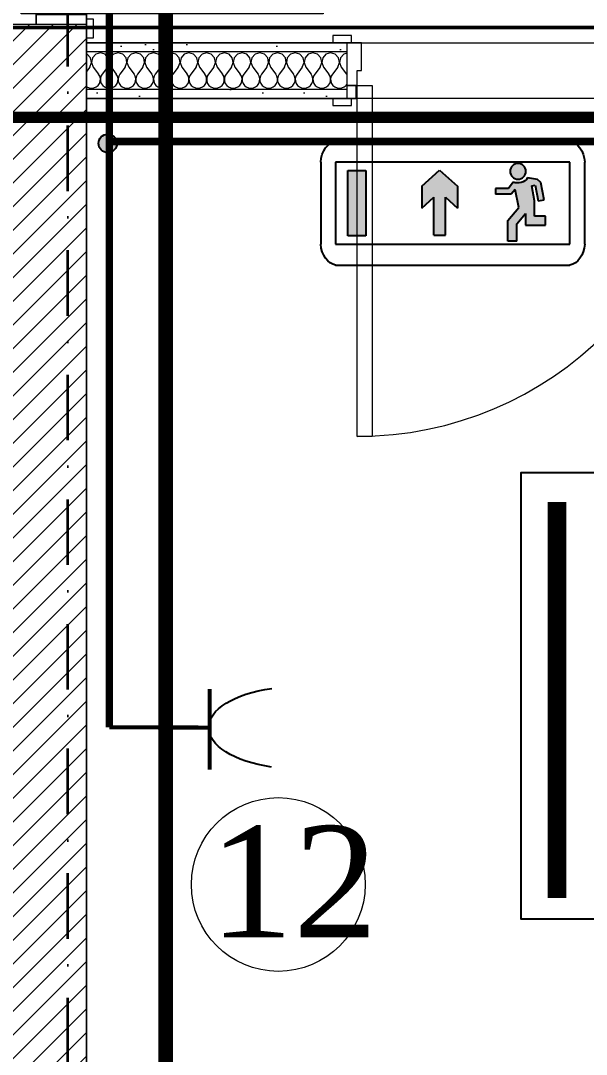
# Model space of a CAD drawing. Header units: millimetres. Extents: x 1322820 to 1391563, y 1051909 to 1098256.
# Drawn here: x 1356902 to 1358423, y 1080300 to 1083080 of the extents above; entities that cross this region are included whole.
import ezdxf
from ezdxf.enums import TextEntityAlignment as Align

# ---------------------------------------------------------------- set-up
doc = ezdxf.new("R2010")
doc.units = ezdxf.units.MM
doc.header["$MEASUREMENT"] = 0
doc.linetypes.add('Dot & Dashed', pattern=[335.138881, 176.388884, -88.194442, 0, -70.555556])
doc.linetypes.add('DUBLU_INTRERUPT', pattern=[1.093612, 0.529167, -0.211667, 0.141111, -0.211667])
doc.layers.get('0').update_dxf_attribs({"true_color": 0x787878})
for name, color, linetype in [('Circuit echipo', 7, 'Continuous'), ('circuite iluminat normal', 7, 'Continuous'), ('circuite iluminat vitali', 1, 'Continuous'), ('circuite prize normal', 7, 'Continuous'), ('circuite prize vitali', 1, 'Continuous')]:
    doc.layers.add(name, color=color, linetype=linetype)
doc.layers.add('Circuite', color=7, linetype='Continuous', lineweight=25)
for name, color, linetype, true_color in [('Ecs.Corpuri Siguranta', 7, 'Continuous', 0x00b800), ('New_ARCHICAD Doors', 7, 'Continuous', 0x787878), ('New_arhitectura - axe', 7, 'Continuous', 0x787878), ('New_arhitectura - pereti de compartimentare', 7, 'Continuous', 0x787878), ('New_rezistenta - pereti de rezistenta', 7, 'Continuous', 0x787878)]:
    doc.layers.add(name, color=color, linetype=linetype, true_color=true_color)
for name, color, linetype, lineweight, true_color in [('New_ARCHICAD Doors_Pen_No__1', 7, 'Continuous', 13, 0x787878), ('New_ARCHICAD Doors_Pen_No__21', 7, 'Continuous', 20, 0x787878), ('New_arhitectura - axe_Pen_No__201', 7, 'Continuous', 35, 0x787878), ('New_arhitectura - pereti de compartimentare_Pen_No__1', 7, 'Continuous', 13, 0x787878), ('New_arhitectura - pereti de compartimentare_Pen_No__21', 7, 'Continuous', 20, 0x787878), ('New_arhitectura - suprafete DTAC_Pen_No__14', 7, 'Continuous', 18, 0x787878), ('New_arhitectura - suprafete DTAC_Pen_No__2', 7, 'Continuous', 13, 0x787878), ('New_rezistenta - pereti de rezistenta_Pen_No__21', 7, 'Continuous', 20, 0x787878)]:
    doc.layers.add(name, color=color, linetype=linetype, lineweight=lineweight, true_color=true_color)
doc.styles.add('GENERATED_STYLE_1', font='arialbd.ttf')
pattern_1 = [(45, (1356235.236, 1079117.57), (-55.6847, 55.6847), [0, -52.5, 0, -78.75]), (110, (1356410.236, 1079117.57), (74.0008, 26.9341), [0, -38.5, 0, -66.5])]

# ---------------------------------------------------------------- blocks, each defined once
blk = doc.blocks.new('*X14', base_point=(1356235.2, 1078942.6))
at = {"layer": 'New_arhitectura - pereti de compartimentare_Pen_No__1', "color": 7, "linetype": 'Continuous', "lineweight": 13}
for p, q in [((1357081.1, 1082989.7), (1357078.5, 1082990.4)), ((1357089.9, 1082980.1), (1357081.1, 1082989.7)), ((1357092.3, 1082967.3), (1357089.9, 1082980.1)), ((1357094.9, 1082980.1), (1357092.5, 1082967.3)), ((1357103.7, 1082989.7), (1357094.9, 1082980.1)), ((1357116.2, 1082993.2), (1357103.7, 1082989.7)), ((1357128.7, 1082989.7), (1357116.2, 1082993.2)), ((1357137.5, 1082980.1), (1357128.7, 1082989.7)), ((1357139.9, 1082967.3), (1357137.5, 1082980.1)), ((1357142.5, 1082980.1), (1357140.1, 1082967.3)), ((1357151.3, 1082989.7), (1357142.5, 1082980.1)), ((1357163.8, 1082993.2), (1357151.3, 1082989.7)), ((1357176.3, 1082989.7), (1357163.8, 1082993.2)), ((1357185.1, 1082980.1), (1357176.3, 1082989.7)), ((1357187.5, 1082967.3), (1357185.1, 1082980.1)), ((1357190.1, 1082980.1), (1357187.7, 1082967.3)), ((1357198.9, 1082989.7), (1357190.1, 1082980.1)), ((1357211.4, 1082993.2), (1357198.9, 1082989.7)), ((1357223.9, 1082989.7), (1357211.4, 1082993.2)), ((1357232.7, 1082980.1), (1357223.9, 1082989.7)), ((1357235.1, 1082967.3), (1357232.7, 1082980.1)), ((1357237.7, 1082980.1), (1357235.3, 1082967.3)), ((1357246.5, 1082989.7), (1357237.7, 1082980.1)), ((1357259, 1082993.2), (1357246.5, 1082989.7)), ((1357271.6, 1082989.7), (1357259, 1082993.2)), ((1357280.3, 1082980.1), (1357271.6, 1082989.7)), ((1357282.8, 1082967.3), (1357280.3, 1082980.1)), ((1357285.4, 1082980.1), (1357283, 1082967.3)), ((1357294.1, 1082989.7), (1357285.4, 1082980.1)), ((1357306.7, 1082993.2), (1357294.1, 1082989.7)), ((1357319.2, 1082989.7), (1357306.7, 1082993.2)), ((1357328, 1082980.1), (1357319.2, 1082989.7)), ((1357330.4, 1082967.3), (1357328, 1082980.1)), ((1357333, 1082980.1), (1357330.6, 1082967.3)), ((1357341.8, 1082989.7), (1357333, 1082980.1)), ((1357354.3, 1082993.2), (1357341.8, 1082989.7)), ((1357366.8, 1082989.7), (1357354.3, 1082993.2)), ((1357375.6, 1082980.1), (1357366.8, 1082989.7)), ((1357378, 1082967.3), (1357375.6, 1082980.1)), ((1357380.6, 1082980.1), (1357378.2, 1082967.3)), ((1357389.4, 1082989.7), (1357380.6, 1082980.1)), ((1357401.9, 1082993.2), (1357389.4, 1082989.7)), ((1357414.4, 1082989.7), (1357401.9, 1082993.2)), ((1357423.2, 1082980.1), (1357414.4, 1082989.7)), ((1357425.6, 1082967.3), (1357423.2, 1082980.1)), ((1357428.2, 1082980.1), (1357425.8, 1082967.3)), ((1357437, 1082989.7), (1357428.2, 1082980.1)), ((1357449.5, 1082993.2), (1357437, 1082989.7)), ((1357462, 1082989.7), (1357449.5, 1082993.2)), ((1357470.8, 1082980.1), (1357462, 1082989.7)), ((1357473.2, 1082967.3), (1357470.8, 1082980.1)), ((1357475.8, 1082980.1), (1357473.4, 1082967.3)), ((1357484.6, 1082989.7), (1357475.8, 1082980.1)), ((1357497.1, 1082993.2), (1357484.6, 1082989.7)), ((1357509.7, 1082989.7), (1357497.1, 1082993.2)), ((1357518.4, 1082980.1), (1357509.7, 1082989.7)), ((1357520.9, 1082967.3), (1357518.4, 1082980.1)), ((1357523.5, 1082980.1), (1357521, 1082967.3)), ((1357532.2, 1082989.7), (1357523.5, 1082980.1)), ((1357544.8, 1082993.2), (1357532.2, 1082989.7)), ((1357557.3, 1082989.7), (1357544.8, 1082993.2)), ((1357566.1, 1082980.1), (1357557.3, 1082989.7)), ((1357568.5, 1082967.3), (1357566.1, 1082980.1)), ((1357571.1, 1082980.1), (1357568.7, 1082967.3)), ((1357579.9, 1082989.7), (1357571.1, 1082980.1)), ((1357592.4, 1082993.2), (1357579.9, 1082989.7)), ((1357604.9, 1082989.7), (1357592.4, 1082993.2)), ((1357613.7, 1082980.1), (1357604.9, 1082989.7)), ((1357616.1, 1082967.3), (1357613.7, 1082980.1)), ((1357618.7, 1082980.1), (1357616.3, 1082967.3)), ((1357627.5, 1082989.7), (1357618.7, 1082980.1)), ((1357640, 1082993.2), (1357627.5, 1082989.7)), ((1357652.5, 1082989.7), (1357640, 1082993.2)), ((1357661.3, 1082980.1), (1357652.5, 1082989.7)), ((1357663.7, 1082967.3), (1357661.3, 1082980.1)), ((1357666.3, 1082980.1), (1357663.9, 1082967.3)), ((1357675.1, 1082989.7), (1357666.3, 1082980.1)), ((1357687.6, 1082993.2), (1357675.1, 1082989.7)), ((1357700.1, 1082989.7), (1357687.6, 1082993.2)), ((1357708.9, 1082980.1), (1357700.1, 1082989.7)), ((1357711.3, 1082967.3), (1357708.9, 1082980.1)), ((1357713.9, 1082980.1), (1357711.5, 1082967.3)), ((1357722.7, 1082989.7), (1357713.9, 1082980.1)), ((1357735.2, 1082993.2), (1357722.7, 1082989.7)), ((1357747.8, 1082989.7), (1357735.2, 1082993.2)), ((1357756.5, 1082980.1), (1357747.8, 1082989.7)), ((1357758.9, 1082967.3), (1357756.5, 1082980.1)), ((1357761.6, 1082980.1), (1357759.1, 1082967.3)), ((1357770.3, 1082989.7), (1357761.6, 1082980.1)), ((1357778.5, 1082992), (1357770.3, 1082989.7)), ((1357087.6, 1082955.1), (1357078.5, 1082943)), ((1357087.6, 1082955.1), (1357092.3, 1082967.3)), ((1357092.5, 1082967.3), (1357097.1, 1082955.1)), ((1357097.1, 1082955.1), (1357111.4, 1082936.1)), ((1357135.2, 1082955.1), (1357121, 1082936.1)), ((1357135.2, 1082955.1), (1357139.9, 1082967.3)), ((1357140.1, 1082967.3), (1357144.8, 1082955.1)), ((1357144.8, 1082955.1), (1357159, 1082936.1)), ((1357182.9, 1082955.1), (1357168.6, 1082936.1)), ((1357182.9, 1082955.1), (1357187.5, 1082967.3)), ((1357187.7, 1082967.3), (1357192.4, 1082955.1)), ((1357192.4, 1082955.1), (1357206.7, 1082936.1)), ((1357230.5, 1082955.1), (1357216.2, 1082936.1)), ((1357230.5, 1082955.1), (1357235.1, 1082967.3)), ((1357235.3, 1082967.3), (1357240, 1082955.1)), ((1357240, 1082955.1), (1357254.3, 1082936.1)), ((1357278.1, 1082955.1), (1357263.8, 1082936.1)), ((1357278.1, 1082955.1), (1357282.8, 1082967.3)), ((1357283, 1082967.3), (1357287.6, 1082955.1)), ((1357287.6, 1082955.1), (1357301.9, 1082936.1)), ((1357325.7, 1082955.1), (1357311.4, 1082936.1)), ((1357325.7, 1082955.1), (1357330.4, 1082967.3)), ((1357330.6, 1082967.3), (1357335.2, 1082955.1)), ((1357335.2, 1082955.1), (1357349.5, 1082936.1)), ((1357373.3, 1082955.1), (1357359, 1082936.1)), ((1357373.3, 1082955.1), (1357378, 1082967.3)), ((1357378.2, 1082967.3), (1357382.9, 1082955.1)), ((1357382.9, 1082955.1), (1357397.1, 1082936.1)), ((1357421, 1082955.1), (1357406.7, 1082936.1)), ((1357421, 1082955.1), (1357425.6, 1082967.3)), ((1357425.8, 1082967.3), (1357430.5, 1082955.1)), ((1357430.5, 1082955.1), (1357444.8, 1082936.1)), ((1357468.6, 1082955.1), (1357454.3, 1082936.1)), ((1357468.6, 1082955.1), (1357473.2, 1082967.3)), ((1357473.4, 1082967.3), (1357478.1, 1082955.1)), ((1357478.1, 1082955.1), (1357492.4, 1082936.1)), ((1357516.2, 1082955.1), (1357501.9, 1082936.1)), ((1357516.2, 1082955.1), (1357520.9, 1082967.3)), ((1357521, 1082967.3), (1357525.7, 1082955.1)), ((1357525.7, 1082955.1), (1357540, 1082936.1)), ((1357563.8, 1082955.1), (1357549.5, 1082936.1)), ((1357563.8, 1082955.1), (1357568.5, 1082967.3)), ((1357568.7, 1082967.3), (1357573.3, 1082955.1)), ((1357573.3, 1082955.1), (1357587.6, 1082936.1)), ((1357611.4, 1082955.1), (1357597.1, 1082936.1)), ((1357611.4, 1082955.1), (1357616.1, 1082967.3)), ((1357616.3, 1082967.3), (1357621, 1082955.1)), ((1357621, 1082955.1), (1357635.2, 1082936.1)), ((1357659, 1082955.1), (1357644.8, 1082936.1)), ((1357659, 1082955.1), (1357663.7, 1082967.3)), ((1357663.9, 1082967.3), (1357668.6, 1082955.1)), ((1357668.6, 1082955.1), (1357682.9, 1082936.1)), ((1357706.7, 1082955.1), (1357692.4, 1082936.1)), ((1357706.7, 1082955.1), (1357711.3, 1082967.3)), ((1357711.5, 1082967.3), (1357716.2, 1082955.1)), ((1357716.2, 1082955.1), (1357730.5, 1082936.1)), ((1357754.3, 1082955.1), (1357740, 1082936.1)), ((1357754.3, 1082955.1), (1357758.9, 1082967.3)), ((1357759.1, 1082967.3), (1357763.8, 1082955.1)), ((1357763.8, 1082955.1), (1357778.1, 1082936.1)), ((1357114.6, 1082930.3), (1357111.4, 1082936.1)), ((1357116.1, 1082923.9), (1357114.6, 1082930.3)), ((1357117.8, 1082930.3), (1357116.3, 1082923.9)), ((1357121, 1082936.1), (1357117.8, 1082930.3)), ((1357162.2, 1082930.3), (1357159, 1082936.1)), ((1357163.7, 1082923.9), (1357162.2, 1082930.3)), ((1357165.4, 1082930.3), (1357163.9, 1082923.9)), ((1357168.6, 1082936.1), (1357165.4, 1082930.3)), ((1357209.8, 1082930.3), (1357206.7, 1082936.1)), ((1357211.3, 1082923.9), (1357209.8, 1082930.3)), ((1357213, 1082930.3), (1357211.5, 1082923.9)), ((1357216.2, 1082936.1), (1357213, 1082930.3)), ((1357257.5, 1082930.3), (1357254.3, 1082936.1)), ((1357258.9, 1082923.9), (1357257.5, 1082930.3)), ((1357260.6, 1082930.3), (1357259.1, 1082923.9)), ((1357263.8, 1082936.1), (1357260.6, 1082930.3)), ((1357305.1, 1082930.3), (1357301.9, 1082936.1)), ((1357306.6, 1082923.9), (1357305.1, 1082930.3)), ((1357308.2, 1082930.3), (1357306.8, 1082923.9)), ((1357311.4, 1082936.1), (1357308.2, 1082930.3)), ((1357352.7, 1082930.3), (1357349.5, 1082936.1)), ((1357354.2, 1082923.9), (1357352.7, 1082930.3)), ((1357355.9, 1082930.3), (1357354.4, 1082923.9)), ((1357359, 1082936.1), (1357355.9, 1082930.3)), ((1357400.3, 1082930.3), (1357397.1, 1082936.1)), ((1357401.8, 1082923.9), (1357400.3, 1082930.3)), ((1357403.5, 1082930.3), (1357402, 1082923.9)), ((1357406.7, 1082936.1), (1357403.5, 1082930.3)), ((1357447.9, 1082930.3), (1357444.8, 1082936.1)), ((1357449.4, 1082923.9), (1357447.9, 1082930.3)), ((1357451.1, 1082930.3), (1357449.6, 1082923.9)), ((1357454.3, 1082936.1), (1357451.1, 1082930.3)), ((1357495.6, 1082930.3), (1357492.4, 1082936.1)), ((1357497, 1082923.9), (1357495.6, 1082930.3)), ((1357498.7, 1082930.3), (1357497.2, 1082923.9)), ((1357501.9, 1082936.1), (1357498.7, 1082930.3)), ((1357543.2, 1082930.3), (1357540, 1082936.1)), ((1357544.7, 1082923.9), (1357543.2, 1082930.3)), ((1357546.3, 1082930.3), (1357544.9, 1082923.9)), ((1357549.5, 1082936.1), (1357546.3, 1082930.3)), ((1357590.8, 1082930.3), (1357587.6, 1082936.1)), ((1357592.3, 1082923.9), (1357590.8, 1082930.3)), ((1357594, 1082930.3), (1357592.5, 1082923.9)), ((1357597.1, 1082936.1), (1357594, 1082930.3)), ((1357638.4, 1082930.3), (1357635.2, 1082936.1)), ((1357639.9, 1082923.9), (1357638.4, 1082930.3)), ((1357641.6, 1082930.3), (1357640.1, 1082923.9)), ((1357644.8, 1082936.1), (1357641.6, 1082930.3)), ((1357686, 1082930.3), (1357682.9, 1082936.1)), ((1357687.5, 1082923.9), (1357686, 1082930.3)), ((1357689.2, 1082930.3), (1357687.7, 1082923.9)), ((1357692.4, 1082936.1), (1357689.2, 1082930.3)), ((1357733.7, 1082930.3), (1357730.5, 1082936.1)), ((1357735.1, 1082923.9), (1357733.7, 1082930.3)), ((1357736.8, 1082930.3), (1357735.3, 1082923.9)), ((1357740, 1082936.1), (1357736.8, 1082930.3)), ((1357778.5, 1082935.3), (1357778.1, 1082936.1)), ((1357078.5, 1082902.6), (1357079.9, 1082901.5)), ((1357079.9, 1082901.5), (1357085.9, 1082898.9)), ((1357085.9, 1082898.9), (1357092.4, 1082898)), ((1357092.4, 1082898), (1357098.9, 1082898.9)), ((1357098.9, 1082898.9), (1357104.9, 1082901.5)), ((1357104.9, 1082901.5), (1357110, 1082905.7)), ((1357110, 1082905.7), (1357113.7, 1082911.1)), ((1357113.7, 1082911.1), (1357115.8, 1082917.4)), ((1357115.8, 1082917.4), (1357116.1, 1082923.9)), ((1357116.3, 1082923.9), (1357116.6, 1082917.4)), ((1357116.6, 1082917.4), (1357118.7, 1082911.1)), ((1357118.7, 1082911.1), (1357122.4, 1082905.7)), ((1357122.4, 1082905.7), (1357127.5, 1082901.5)), ((1357127.5, 1082901.5), (1357133.5, 1082898.9)), ((1357133.5, 1082898.9), (1357140, 1082898)), ((1357140, 1082898), (1357146.5, 1082898.9)), ((1357146.5, 1082898.9), (1357152.5, 1082901.5)), ((1357152.5, 1082901.5), (1357157.6, 1082905.7)), ((1357157.6, 1082905.7), (1357161.3, 1082911.1)), ((1357161.3, 1082911.1), (1357163.4, 1082917.4)), ((1357163.4, 1082917.4), (1357163.7, 1082923.9)), ((1357163.9, 1082923.9), (1357164.2, 1082917.4)), ((1357164.2, 1082917.4), (1357166.3, 1082911.1)), ((1357166.3, 1082911.1), (1357170, 1082905.7)), ((1357170, 1082905.7), (1357175.1, 1082901.5)), ((1357175.1, 1082901.5), (1357181.1, 1082898.9)), ((1357181.1, 1082898.9), (1357187.6, 1082898)), ((1357187.6, 1082898), (1357194.1, 1082898.9)), ((1357194.1, 1082898.9), (1357200.1, 1082901.5)), ((1357200.1, 1082901.5), (1357205.2, 1082905.7)), ((1357205.2, 1082905.7), (1357208.9, 1082911.1)), ((1357208.9, 1082911.1), (1357211, 1082917.4)), ((1357211, 1082917.4), (1357211.3, 1082923.9)), ((1357211.5, 1082923.9), (1357211.8, 1082917.4)), ((1357211.8, 1082917.4), (1357213.9, 1082911.1)), ((1357213.9, 1082911.1), (1357217.7, 1082905.7)), ((1357217.7, 1082905.7), (1357222.7, 1082901.5)), ((1357222.7, 1082901.5), (1357228.7, 1082898.9)), ((1357228.7, 1082898.9), (1357235.2, 1082898)), ((1357235.2, 1082898), (1357241.7, 1082898.9)), ((1357241.7, 1082898.9), (1357247.8, 1082901.5)), ((1357247.8, 1082901.5), (1357252.8, 1082905.7)), ((1357252.8, 1082905.7), (1357256.5, 1082911.1)), ((1357256.5, 1082911.1), (1357258.6, 1082917.4)), ((1357258.6, 1082917.4), (1357258.9, 1082923.9)), ((1357259.1, 1082923.9), (1357259.5, 1082917.4)), ((1357259.5, 1082917.4), (1357261.6, 1082911.1)), ((1357261.6, 1082911.1), (1357265.3, 1082905.7)), ((1357265.3, 1082905.7), (1357270.3, 1082901.5)), ((1357270.3, 1082901.5), (1357276.3, 1082898.9)), ((1357276.3, 1082898.9), (1357282.9, 1082898)), ((1357282.9, 1082898), (1357289.4, 1082898.9)), ((1357289.4, 1082898.9), (1357295.4, 1082901.5)), ((1357295.4, 1082901.5), (1357300.4, 1082905.7)), ((1357300.4, 1082905.7), (1357304.2, 1082911.1)), ((1357304.2, 1082911.1), (1357306.3, 1082917.4)), ((1357306.3, 1082917.4), (1357306.6, 1082923.9)), ((1357306.8, 1082923.9), (1357307.1, 1082917.4)), ((1357307.1, 1082917.4), (1357309.2, 1082911.1)), ((1357309.2, 1082911.1), (1357312.9, 1082905.7)), ((1357312.9, 1082905.7), (1357318, 1082901.5)), ((1357318, 1082901.5), (1357324, 1082898.9)), ((1357324, 1082898.9), (1357330.5, 1082898)), ((1357330.5, 1082898), (1357337, 1082898.9)), ((1357337, 1082898.9), (1357343, 1082901.5)), ((1357343, 1082901.5), (1357348, 1082905.7)), ((1357348, 1082905.7), (1357351.8, 1082911.1)), ((1357351.8, 1082911.1), (1357353.9, 1082917.4)), ((1357353.9, 1082917.4), (1357354.2, 1082923.9)), ((1357354.4, 1082923.9), (1357354.7, 1082917.4)), ((1357354.7, 1082917.4), (1357356.8, 1082911.1)), ((1357356.8, 1082911.1), (1357360.5, 1082905.7)), ((1357360.5, 1082905.7), (1357365.6, 1082901.5)), ((1357365.6, 1082901.5), (1357371.6, 1082898.9)), ((1357371.6, 1082898.9), (1357378.1, 1082898)), ((1357378.1, 1082898), (1357384.6, 1082898.9)), ((1357384.6, 1082898.9), (1357390.6, 1082901.5)), ((1357390.6, 1082901.5), (1357395.7, 1082905.7)), ((1357395.7, 1082905.7), (1357399.4, 1082911.1)), ((1357399.4, 1082911.1), (1357401.5, 1082917.4)), ((1357401.5, 1082917.4), (1357401.8, 1082923.9)), ((1357402, 1082923.9), (1357402.3, 1082917.4)), ((1357402.3, 1082917.4), (1357404.4, 1082911.1)), ((1357404.4, 1082911.1), (1357408.1, 1082905.7)), ((1357408.1, 1082905.7), (1357413.2, 1082901.5)), ((1357413.2, 1082901.5), (1357419.2, 1082898.9)), ((1357419.2, 1082898.9), (1357425.7, 1082898)), ((1357425.7, 1082898), (1357432.2, 1082898.9)), ((1357432.2, 1082898.9), (1357438.2, 1082901.5)), ((1357438.2, 1082901.5), (1357443.3, 1082905.7)), ((1357443.3, 1082905.7), (1357447, 1082911.1)), ((1357447, 1082911.1), (1357449.1, 1082917.4)), ((1357449.1, 1082917.4), (1357449.4, 1082923.9)), ((1357449.6, 1082923.9), (1357449.9, 1082917.4)), ((1357449.9, 1082917.4), (1357452, 1082911.1)), ((1357452, 1082911.1), (1357455.8, 1082905.7)), ((1357455.8, 1082905.7), (1357460.8, 1082901.5)), ((1357460.8, 1082901.5), (1357466.8, 1082898.9)), ((1357466.8, 1082898.9), (1357473.3, 1082898)), ((1357473.3, 1082898), (1357479.8, 1082898.9)), ((1357479.8, 1082898.9), (1357485.8, 1082901.5)), ((1357485.8, 1082901.5), (1357490.9, 1082905.7)), ((1357490.9, 1082905.7), (1357494.6, 1082911.1)), ((1357494.6, 1082911.1), (1357496.7, 1082917.4)), ((1357496.7, 1082917.4), (1357497, 1082923.9)), ((1357497.2, 1082923.9), (1357497.6, 1082917.4)), ((1357497.6, 1082917.4), (1357499.7, 1082911.1)), ((1357499.7, 1082911.1), (1357503.4, 1082905.7)), ((1357503.4, 1082905.7), (1357508.4, 1082901.5)), ((1357508.4, 1082901.5), (1357514.4, 1082898.9)), ((1357514.4, 1082898.9), (1357521, 1082898)), ((1357521, 1082898), (1357527.5, 1082898.9)), ((1357527.5, 1082898.9), (1357533.5, 1082901.5)), ((1357533.5, 1082901.5), (1357538.5, 1082905.7)), ((1357538.5, 1082905.7), (1357542.2, 1082911.1)), ((1357542.2, 1082911.1), (1357544.3, 1082917.4)), ((1357544.3, 1082917.4), (1357544.7, 1082923.9)), ((1357544.9, 1082923.9), (1357545.2, 1082917.4)), ((1357545.2, 1082917.4), (1357547.3, 1082911.1)), ((1357547.3, 1082911.1), (1357551, 1082905.7)), ((1357551, 1082905.7), (1357556.1, 1082901.5)), ((1357556.1, 1082901.5), (1357562.1, 1082898.9)), ((1357562.1, 1082898.9), (1357568.6, 1082898)), ((1357568.6, 1082898), (1357575.1, 1082898.9)), ((1357575.1, 1082898.9), (1357581.1, 1082901.5)), ((1357581.1, 1082901.5), (1357586.1, 1082905.7)), ((1357586.1, 1082905.7), (1357589.9, 1082911.1)), ((1357589.9, 1082911.1), (1357592, 1082917.4)), ((1357592, 1082917.4), (1357592.3, 1082923.9)), ((1357592.5, 1082923.9), (1357592.8, 1082917.4)), ((1357592.8, 1082917.4), (1357594.9, 1082911.1)), ((1357594.9, 1082911.1), (1357598.6, 1082905.7)), ((1357598.6, 1082905.7), (1357603.7, 1082901.5)), ((1357603.7, 1082901.5), (1357609.7, 1082898.9)), ((1357609.7, 1082898.9), (1357616.2, 1082898)), ((1357616.2, 1082898), (1357622.7, 1082898.9)), ((1357622.7, 1082898.9), (1357628.7, 1082901.5)), ((1357628.7, 1082901.5), (1357633.8, 1082905.7)), ((1357633.8, 1082905.7), (1357637.5, 1082911.1)), ((1357637.5, 1082911.1), (1357639.6, 1082917.4)), ((1357639.6, 1082917.4), (1357639.9, 1082923.9)), ((1357640.1, 1082923.9), (1357640.4, 1082917.4)), ((1357640.4, 1082917.4), (1357642.5, 1082911.1)), ((1357642.5, 1082911.1), (1357646.2, 1082905.7)), ((1357646.2, 1082905.7), (1357651.3, 1082901.5)), ((1357651.3, 1082901.5), (1357657.3, 1082898.9)), ((1357657.3, 1082898.9), (1357663.8, 1082898)), ((1357663.8, 1082898), (1357670.3, 1082898.9)), ((1357670.3, 1082898.9), (1357676.3, 1082901.5)), ((1357676.3, 1082901.5), (1357681.4, 1082905.7)), ((1357681.4, 1082905.7), (1357685.1, 1082911.1)), ((1357685.1, 1082911.1), (1357687.2, 1082917.4)), ((1357687.2, 1082917.4), (1357687.5, 1082923.9)), ((1357687.7, 1082923.9), (1357688, 1082917.4)), ((1357688, 1082917.4), (1357690.1, 1082911.1)), ((1357690.1, 1082911.1), (1357693.9, 1082905.7)), ((1357693.9, 1082905.7), (1357698.9, 1082901.5)), ((1357698.9, 1082901.5), (1357704.9, 1082898.9)), ((1357704.9, 1082898.9), (1357711.4, 1082898)), ((1357711.4, 1082898), (1357717.9, 1082898.9)), ((1357717.9, 1082898.9), (1357723.9, 1082901.5)), ((1357723.9, 1082901.5), (1357729, 1082905.7)), ((1357729, 1082905.7), (1357732.7, 1082911.1)), ((1357732.7, 1082911.1), (1357734.8, 1082917.4)), ((1357734.8, 1082917.4), (1357735.1, 1082923.9)), ((1357735.3, 1082923.9), (1357735.7, 1082917.4)), ((1357735.7, 1082917.4), (1357737.7, 1082911.1)), ((1357737.7, 1082911.1), (1357741.5, 1082905.7)), ((1357741.5, 1082905.7), (1357746.5, 1082901.5)), ((1357746.5, 1082901.5), (1357752.5, 1082898.9)), ((1357752.5, 1082898.9), (1357759, 1082898)), ((1357759, 1082898), (1357765.6, 1082898.9)), ((1357765.6, 1082898.9), (1357771.6, 1082901.5)), ((1357771.6, 1082901.5), (1357776.6, 1082905.7)), ((1357776.6, 1082905.7), (1357778.5, 1082908.5))]:
    blk.add_line(p, q, dxfattribs=at)
blk = doc.blocks.new('Door 23')
at = {"layer": 'New_ARCHICAD Doors_Pen_No__1', "color": 7, "linetype": 'Continuous', "lineweight": 13}
blk.add_arc((472, 0), 944, 90, 180, dxfattribs=at)
at = {"layer": 'New_ARCHICAD Doors_Pen_No__21', "color": 7, "linetype": 'Continuous', "lineweight": 20}
for p, q in [((432, 0), (432, 944)), ((432, 944), (472, 944)), ((472, 944), (472, 0)), ((-487, 54), (-537, 54)), ((-537, 54), (-537, 35)), ((-537, 35), (-487, 35)), ((-500, 35), (-537, 35)), ((-500, 35), (-537, 35)), ((-475, 35), (-500, 35)), ((-500, 35), (-500, 0)), ((-500, 10), (-500, 35)), ((-500, 10), (-500, 35)), ((-487, 35), (-487, 54)), ((-475, 0), (-475, 35)), ((500, 35), (475, 35)), ((475, 35), (475, 0)), ((537, 54), (487, 54)), ((487, 54), (487, 35)), ((487, 35), (537, 35)), ((500, 0), (500, 35)), ((500, 10), (500, 35)), ((500, 10), (500, 35)), ((500, 35), (537, 35)), ((500, 35), (537, 35)), ((537, 35), (537, 54)), ((-500, 0), (-500, 10)), ((-500, 0), (-500, 10)), ((-500, 0), (-475, 0)), ((-472, 0), (-500, 0)), ((-500, 0), (-500, -115)), ((-500, -90), (-500, 0)), ((-500, -90), (-500, 0)), ((-472, -40), (-472, 0)), ((472, 0), (432, 0)), ((500, 0), (472, 0)), ((472, 0), (472, -40)), ((475, 0), (500, 0)), ((500, 0), (500, 10)), ((500, 0), (500, 10)), ((500, -115), (500, 0)), ((500, -90), (500, 0)), ((500, -90), (500, 0)), ((-460, -40), (-472, -40)), ((-460, -115), (-460, -40)), ((472, -40), (460, -40)), ((460, -40), (460, -115)), ((-500, -115), (-500, -90)), ((-500, -115), (-500, -90)), ((500, -115), (500, -90)), ((500, -115), (500, -90)), ((-487, -115), (-537, -115)), ((-537, -115), (-537, -134)), ((-500, -115), (-537, -115)), ((-500, -115), (-537, -115)), ((-537, -134), (-487, -134)), ((-500, -115), (-460, -115)), ((-487, -134), (-487, -115)), ((460, -115), (500, -115)), ((537, -115), (487, -115)), ((487, -115), (487, -134)), ((487, -134), (537, -134)), ((500, -115), (537, -115)), ((500, -115), (537, -115)), ((537, -134), (537, -115))]:
    blk.add_line(p, q, dxfattribs=at)
blk = doc.blocks.new('Wall_8_1', base_point=(1357078.5, 1083020.6))
at = {"layer": 'New_arhitectura - pereti de compartimentare', "linetype": 'Continuous', "lineweight": 0, "true_color": 0x000000}
h = blk.add_hatch(dxfattribs=at)
h.set_pattern_fill('RENDER__1__0001', color=18, style=0, pattern_type=2)
h.set_pattern_definition(pattern_1)
h.paths.add_polyline_path([(1357078.5, 1083020.6), (1357078.5, 1082995.6), (1357778.5, 1082995.6), (1357778.5, 1083020.6)])
h = blk.add_hatch(dxfattribs=at)
h.set_pattern_fill('RENDER__1__0001', color=18, style=0, pattern_type=2)
h.set_pattern_definition(pattern_1)
h.paths.add_polyline_path([(1357778.5, 1082895.6), (1357078.5, 1082895.6), (1357078.5, 1082870.6), (1357778.5, 1082870.6)])
at = {"layer": 'New_arhitectura - pereti de compartimentare_Pen_No__21', "color": 7, "linetype": 'Continuous', "lineweight": 20}
for p, q in [((1357778.5, 1083020.6), (1357741.5, 1083020.6)), ((1357778.5, 1083020.6), (1357778.5, 1082995.6)), ((1357778.5, 1082995.6), (1357078.5, 1082995.6)), ((1357778.5, 1082995.6), (1357778.5, 1082905.6)), ((1357778.5, 1082905.6), (1357778.5, 1082895.6)), ((1357078.5, 1082895.6), (1357778.5, 1082895.6)), ((1357778.5, 1082870.6), (1357741.5, 1082870.6)), ((1357778.5, 1082895.6), (1357778.5, 1082870.6))]:
    blk.add_line(p, q, dxfattribs=at)
at = {"layer": 'New_arhitectura - pereti de compartimentare_Pen_No__21', "color": 7, "linetype": 'Continuous', "lineweight": 20, "flags": 128}
for points in [[(1357778.5, 1083020.6), (1357078.5, 1083020.6)], [(1357078.5, 1083020.6), (1357078.5, 1082995.6)], [(1357078.5, 1082995.6), (1357078.5, 1082895.6)], [(1357078.5, 1082895.6), (1357078.5, 1082870.6)], [(1357078.5, 1082870.6), (1357778.5, 1082870.6)]]:
    blk.add_lwpolyline(points, dxfattribs=at)
at = {"layer": 'New_ARCHICAD Doors', "color": 7, "linetype": 'Continuous', "lineweight": 13, "zscale": 1000, "rotation": 180}
blk.add_blockref('Door 23', (1358278.5, 1082905.6), dxfattribs=at)
at = {"layer": 'New_arhitectura - pereti de compartimentare', "color": 2, "lineweight": 13}
blk.add_blockref('*X14', (1356235.2, 1078942.6), dxfattribs=at)
blk = doc.blocks.new('Double Door 23_2')
at = {"layer": 'New_ARCHICAD Doors_Pen_No__1', "color": 7, "linetype": 'Continuous', "lineweight": 13}
for centre, start, end in [((-772, 0), 0, 90), ((772, 0), 90, 180)]:
    blk.add_arc(centre, 772, start, end, dxfattribs=at)
at = {"layer": 'New_ARCHICAD Doors_Pen_No__21', "color": 7, "linetype": 'Continuous', "lineweight": 20}
for p, q in [((-772, 772), (-772, 0)), ((-732, 772), (-772, 772)), ((-732, 0), (-732, 772)), ((732, 0), (732, 772)), ((732, 772), (772, 772)), ((772, 772), (772, 0)), ((-787, 154), (-837, 154)), ((-837, 154), (-837, 135)), ((-787, 135), (-787, 154)), ((837, 154), (787, 154)), ((787, 154), (787, 135)), ((837, 135), (837, 154)), ((-837, 135), (-787, 135)), ((-800, 135), (-837, 135)), ((-800, 135), (-837, 135)), ((-775, 135), (-800, 135)), ((-800, 135), (-800, 0)), ((-800, 0), (-800, 135)), ((-800, 0), (-800, 135)), ((-775, 0), (-775, 135)), ((800, 135), (775, 135)), ((775, 135), (775, 0)), ((787, 135), (837, 135)), ((800, 0), (800, 135)), ((800, 0), (800, 135)), ((800, 0), (800, 135)), ((800, 135), (837, 135)), ((800, 135), (837, 135)), ((-800, 0), (-775, 0)), ((-772, 0), (-800, 0)), ((-800, 0), (-800, -115)), ((-800, -115), (-800, 0)), ((-800, -115), (-800, 0)), ((-772, -40), (-772, 0)), ((-772, 0), (-732, 0)), ((772, 0), (732, 0)), ((800, 0), (772, 0)), ((772, 0), (772, -40)), ((775, 0), (800, 0)), ((800, -115), (800, 0)), ((800, -115), (800, 0)), ((800, -115), (800, 0)), ((-760, -40), (-772, -40)), ((-760, -115), (-760, -40)), ((772, -40), (760, -40)), ((760, -40), (760, -115)), ((-787, -115), (-837, -115)), ((-837, -115), (-837, -134)), ((-800, -115), (-837, -115)), ((-800, -115), (-837, -115)), ((-837, -134), (-787, -134)), ((-800, -115), (-760, -115)), ((-787, -134), (-787, -115)), ((760, -115), (800, -115)), ((837, -115), (787, -115)), ((787, -115), (787, -134)), ((787, -134), (837, -134)), ((800, -115), (837, -115)), ((800, -115), (837, -115)), ((837, -134), (837, -115))]:
    blk.add_line(p, q, dxfattribs=at)
blk = doc.blocks.new('Wall_12_1', base_point=(1357078.5, 1089418.7))
at = {"layer": 'New_rezistenta - pereti de rezistenta', "linetype": 'Continuous', "lineweight": 0, "true_color": 0x000000}
h = blk.add_hatch(dxfattribs=at)
h.set_pattern_fill('BETON_ARMAT_0001', color=18, style=0, pattern_type=2)
h.set_pattern_definition([(45, (1356235.236, 1078942.57), (-31.8198, 31.8198), [])])
h.paths.add_polyline_path([(1356828.5, 1078980.6), (1357078.5, 1078980.6), (1357078.5, 1083070.6), (1356828.5, 1083070.6)])
at = {"layer": 'New_rezistenta - pereti de rezistenta_Pen_No__21', "color": 7, "linetype": 'Continuous', "lineweight": 20}
for p, q in [((1356828.5, 1083070.6), (1356943.5, 1083070.6)), ((1356943.5, 1083070.6), (1357078.5, 1083070.6)), ((1357078.5, 1083070.6), (1357078.5, 1083033.6))]:
    blk.add_line(p, q, dxfattribs=at)
at = {"layer": 'New_rezistenta - pereti de rezistenta_Pen_No__21', "color": 7, "linetype": 'Continuous', "lineweight": 20, "flags": 128}
blk.add_lwpolyline([(1357078.5, 1078980.6), (1357078.5, 1083070.6)], dxfattribs=at)
at = {"layer": 'New_ARCHICAD Doors', "color": 7, "linetype": 'Continuous', "lineweight": 13, "zscale": 1000, "rotation": 270}
blk.add_blockref('Double Door 23_2', (1356943.5, 1083870.6), dxfattribs=at)
blk = doc.blocks.new('Standard grid marker')
at = {"layer": 'New_arhitectura - axe_Pen_No__201', "linetype": 'Dot & Dashed', "lineweight": 35}
blk.add_line((1000, 0), (43350, 0), dxfattribs=at)
at = {"layer": 'New_arhitectura - axe_Pen_No__201', "lineweight": 35, "style": 'GENERATED_STYLE_1'}
for tag, p in [('AC_MarkerText_1_0', (-106.1, 7.1)), ('AC_MarkerText_1_1', (44456, 7.1))]:
    blk.add_attdef(tag, text='', height=125, rotation=270, dxfattribs=at).set_placement(p, align=Align.MIDDLE_CENTER)
blk = doc.blocks.new('terasa')
at = {"layer": 'New_arhitectura - suprafete DTAC_Pen_No__14', "linetype": 'Continuous', "lineweight": 18, "flags": 128}
blk.add_lwpolyline([(1361578.539, 1079220.6), (1361578.539, 1082870.6), (1357078.539, 1082870.6), (1357078.539, 1079975.6), (1357378.539, 1079975.6), (1357378.539, 1079220.6)], close=True, dxfattribs=at)
at = {"layer": 'New_arhitectura - suprafete DTAC_Pen_No__2', "linetype": 'Continuous', "lineweight": 13, "flags": 128}
blk.add_lwpolyline([(1357078.539, 1083020.6), (1361578.539, 1083020.6), (1361578.539, 1090570.6), (1357078.539, 1090570.6)], close=True, dxfattribs=at)
at = {"layer": 'New_arhitectura - axe', "linetype": 'Continuous', "lineweight": 13, "zscale": 1000, "rotation": 90}
blk.add_blockref('Standard grid marker', (1357028.539, 1052120.65), dxfattribs=at)
at = {"layer": 'New_arhitectura - pereti de compartimentare', "lineweight": 13}
blk.add_blockref('Wall_8_1', (1357078.539, 1083020.6), dxfattribs=at)
at = {"layer": 'New_rezistenta - pereti de rezistenta', "lineweight": 20}
blk.add_blockref('Wall_12_1', (1357078.539, 1089418.731), dxfattribs=at)
blk = doc.blocks.new('A$C2BB31A3D')
at = {"layer": 'circuite iluminat normal'}
blk.add_lwpolyline([(0, 0), (1200, 0), (1200, 200), (0, 200)], close=True, dxfattribs=at)
at = {"layer": 'circuite iluminat vitali', "const_width": 50}
blk.add_lwpolyline([(56.2, 102.7), (1121.4, 102.7)], dxfattribs=at)
blk = doc.blocks.new('A$C6379187E')
at = {"layer": 'Ecs.Corpuri Siguranta'}
h = blk.add_hatch(color=256, dxfattribs=at)
h.paths.add_polyline_path([(254.6, 636.7), (254.6, 588.7), (166.6, 588.7), (166.6, 636.7)])
h.paths.add_polyline_path([(166.6, 636.7), (166.6, 588.7), (78.6, 588.7), (78.6, 636.7)])
blk.add_hatch(color=256, dxfattribs=at).paths.add_polyline_path([(255.2, 390.2), (211.8, 342.2), (153.3, 342.2), (182.3, 374.2), (80.4, 374.2), (80.4, 390.2), (80.4, 406.2), (182.3, 406.2), (153.3, 438.2), (211.8, 438.2)])
h = blk.add_hatch(color=256, dxfattribs=at)
edge = h.paths.add_edge_path()
edge.add_ellipse((252.2, 179.6), major_axis=(15, 15), ratio=1, start_angle=225, end_angle=405, ccw=False)
edge.add_ellipse((252.2, 179.6), major_axis=(-15, 15), ratio=1, start_angle=-45, end_angle=135, ccw=False)
edge = h.paths.add_edge_path()
edge.add_line((203.3, 187.4), (190.4, 197.5))
edge.add_line((190.4, 197.5), (190.4, 240.1))
edge.add_line((190.4, 240.1), (206.4, 240.1))
edge.add_line((206.4, 240.1), (206.4, 205.3))
edge.add_line((206.4, 205.3), (223.4, 192.1))
edge.add_ellipse((252.2, 179.6), major_axis=(22.2, 22.2), ratio=1, start_angle=111.5891, end_angle=191.0809)
edge.add_line((234.7, 153.6), (230.5, 126.7))
edge.add_line((230.5, 126.7), (221.8, 118.1))
edge.add_line((221.8, 118.1), (175.9, 109.5))
edge.add_line((175.9, 109.5), (172.9, 125.2))
edge.add_line((172.9, 125.2), (214.5, 133))
edge.add_line((214.5, 133), (212.7, 142.4))
edge.add_line((212.7, 142.4), (172.9, 135))
edge.add_line((172.9, 135), (131.5, 135))
edge.add_line((131.5, 135), (131.5, 105.8))
edge.add_line((131.5, 105.8), (107.5, 105.8))
edge.add_line((107.5, 105.8), (107.5, 159))
edge.add_line((107.5, 159), (139.1, 159))
edge.add_line((139.1, 159), (111.3, 182.6))
edge.add_line((111.3, 182.6), (64.5, 182.6))
edge.add_line((64.5, 182.6), (64.5, 206.6))
edge.add_line((64.5, 206.6), (120.1, 206.6))
edge.add_line((120.1, 206.6), (154.6, 177.3))
edge.add_line((154.6, 177.3), (203.3, 187.4))
for p, q in [((277.2, 710), (56, 710)), ((0, 670), (0, 40)), ((277.2, 670), (56, 670)), ((56, 670), (56, 40)), ((277.2, 40), (277.2, 670)), ((333.2, 40), (333.2, 670)), ((78.6, 588.7), (78.6, 636.7)), ((78.6, 636.7), (166.6, 636.7)), ((166.6, 636.7), (254.6, 636.7)), ((254.6, 636.7), (254.6, 588.7)), ((254.6, 588.7), (78.6, 588.7)), ((153.3, 438.2), (182.3, 406.2)), ((211.8, 438.2), (153.3, 438.2)), ((211.8, 438.2), (255.2, 390.2)), ((80.4, 406.2), (182.3, 406.2)), ((80.4, 406.2), (80.4, 390.2)), ((80.4, 390.2), (80.4, 374.2)), ((255.2, 390.2), (211.8, 342.2)), ((80.4, 374.2), (182.3, 374.2)), ((182.3, 374.2), (153.3, 342.2)), ((211.8, 342.2), (153.3, 342.2)), ((206.4, 240.1), (190.4, 240.1)), ((190.4, 197.5), (190.4, 240.1)), ((206.4, 205.3), (206.4, 240.1)), ((64.5, 206.6), (120.1, 206.6)), ((64.5, 182.6), (64.5, 206.6)), ((120.1, 206.6), (154.6, 177.3)), ((203.3, 187.4), (190.4, 197.5)), ((223.4, 192.1), (206.4, 205.3)), ((64.5, 182.6), (111.3, 182.6)), ((111.3, 182.6), (139.1, 159)), ((154.6, 177.3), (203.3, 187.4)), ((223.4, 192.1), (223.4, 192.1)), ((107.5, 159), (107.5, 105.8)), ((139.1, 159), (107.5, 159)), ((172.9, 135), (212.7, 142.4)), ((212.7, 142.4), (214.5, 133)), ((230.5, 126.7), (234.7, 153.6)), ((131.5, 105.8), (131.5, 135)), ((131.5, 135), (172.9, 135)), ((214.5, 133), (172.9, 125.2)), ((172.9, 125.2), (175.9, 109.5)), ((175.9, 109.5), (221.8, 118.1)), ((221.8, 118.1), (230.5, 126.7)), ((107.5, 105.8), (131.5, 105.8)), ((56, 40), (277.2, 40)), ((56, 0), (277.2, 0))]:
    blk.add_line(p, q, dxfattribs=at)
at = {"layer": 'Ecs.Corpuri Siguranta', "extrusion": (0, 0, -1)}
for centre, major_axis, ratio, start_param, end_param in [((63.4, 664.7), (-63.8, 0), 0.714286, 0.11637, 1.454426), ((269.8, 664.7), (63.8, 0), 0.714286, -1.454426, -0.11637), ((252.2, 179.6), (15, 15), 1, -0.785398, 5.497787), ((252.2, 179.6), (22.2, 22.2), 1, 2.948194, 4.335589), ((63.4, 45.3), (63.8, 0), 0.714286, 1.687167, 3.025222), ((269.8, 45.3), (-63.8, 0), 0.714286, 3.257963, 4.596019)]:
    blk.add_ellipse(centre, major_axis=major_axis, ratio=ratio, start_param=start_param, end_param=end_param, dxfattribs=at)

msp = doc.modelspace()

# ---------------------------------------------------------------- block references
msp.add_blockref('terasa', (0, 0))

# ---------------------------------------------------------------- next in the draw order: hatches: boundary and pattern name
at = {"layer": 'circuite iluminat vitali'}
h = msp.add_hatch(color=256, dxfattribs=at)
h.paths.add_polyline_path([(1357160.1, 1082755, -0.528515), (1357132.2, 1082725.1), (1357146.2, 1082750.9)])
h.paths.add_polyline_path([(1357160.1, 1082755), (1357146.2, 1082750.9), (1357154.5, 1082766, -0.127588)])
h.paths.add_polyline_path([(1357154.5, 1082766), (1357132.2, 1082725.1, -0.086363), (1357124.2, 1082727.8, -0.099878), (1357116.6, 1082734.1), (1357138.4, 1082774.2, -0.099878), (1357147.8, 1082771.3, -0.086363)])
h.paths.add_polyline_path([(1357138.4, 1082774.2), (1357116.6, 1082734.1, -0.664213)])

# ---------------------------------------------------------------- next in the draw order: linework, layer by layer
at = {"layer": 'Circuite', "linetype": 'DUBLU_INTRERUPT', "lineweight": 20, "ltscale": 1000, "const_width": 10}
msp.add_lwpolyline([(1351361.9, 1085092.2), (1351361.9, 1083515.4), (1351716.9, 1083515.4), (1351716.9, 1083515.4), (1351716.9, 1083061.6), (1361547.4, 1083061.6), (1361547.4, 1081067.4), (1361547.4, 1081067.4), (1361547.4, 1081067.4), (1361547.4, 1081067.4)], dxfattribs=at)
at = {"layer": 'Circuite', "linetype": 'Continuous', "const_width": 11, "flags": 128}
for points in [[(1357410.3, 1081282.6), (1357409.9, 1081065.4)], [(1357140, 1081179.2), (1357406.9, 1081178.6)]]:
    msp.add_lwpolyline(points, dxfattribs=at)
at = {"layer": 'Circuite', "lineweight": 20}
msp.add_circle((1357594.4, 1080756.5), 233.6, dxfattribs=at)
at = {"layer": 'Circuite', "extrusion": (0, 0, -1)}
msp.add_ellipse((1357650.6, 1081178), major_axis=(-243.8, 0.5), ratio=0.454545, start_param=-1.262926, end_param=1.262926, dxfattribs=at)
at = {"layer": 'circuite iluminat vitali', "lineweight": 20, "const_width": 30}
msp.add_lwpolyline([(1354574.1, 1082819.7), (1361278.8, 1082819.7), (1361278.8, 1081061.9)], dxfattribs=at)
at = {"layer": 'circuite iluminat vitali'}
msp.add_circle((1357136, 1082749.6), 24.8, dxfattribs=at)
at = {"layer": 'circuite prize normal', "lineweight": 20, "const_width": 40}
msp.add_lwpolyline([(1357291.6, 1079815.5), (1357291.6, 1083120.8), (1351783.2, 1083120.8), (1351783.2, 1083584.7), (1351455.9, 1083584.7), (1351455.9, 1085257.9), (1351375.8, 1085257.9)], dxfattribs=at)
at = {"layer": 'circuite prize vitali', "lineweight": 20, "const_width": 20}
msp.add_lwpolyline([(1353647.5, 1083378.1), (1357140, 1083378.1), (1357140, 1082752.6), (1357140, 1081179.2), (1357140, 1082754.8), (1361216.8, 1082754.8), (1361216.8, 1081064.9), (1361216.8, 1081064.9)], dxfattribs=at)

# ---------------------------------------------------------------- next in the draw order: block references
at = {"layer": 'Circuit echipo', "rotation": 90}
for name, p in [('A$C6379187E', (1358418.5, 1082422.5)), ('A$C2BB31A3D', (1358446.2, 1080664))]:
    msp.add_blockref(name, p, dxfattribs=at)

# ---------------------------------------------------------------- next in the draw order: texts
at = {"layer": 'circuite prize vitali', "linetype": 'Continuous', "insert": (1357408.6, 1080914.1), "char_height": 300, "width": 2184.213, "attachment_point": 1}
msp.add_mtext('\\pt1200;{\\fTimes New Roman|b0|i0|c0|p18;12}', dxfattribs=at)

doc.saveas('drawing.dxf')
